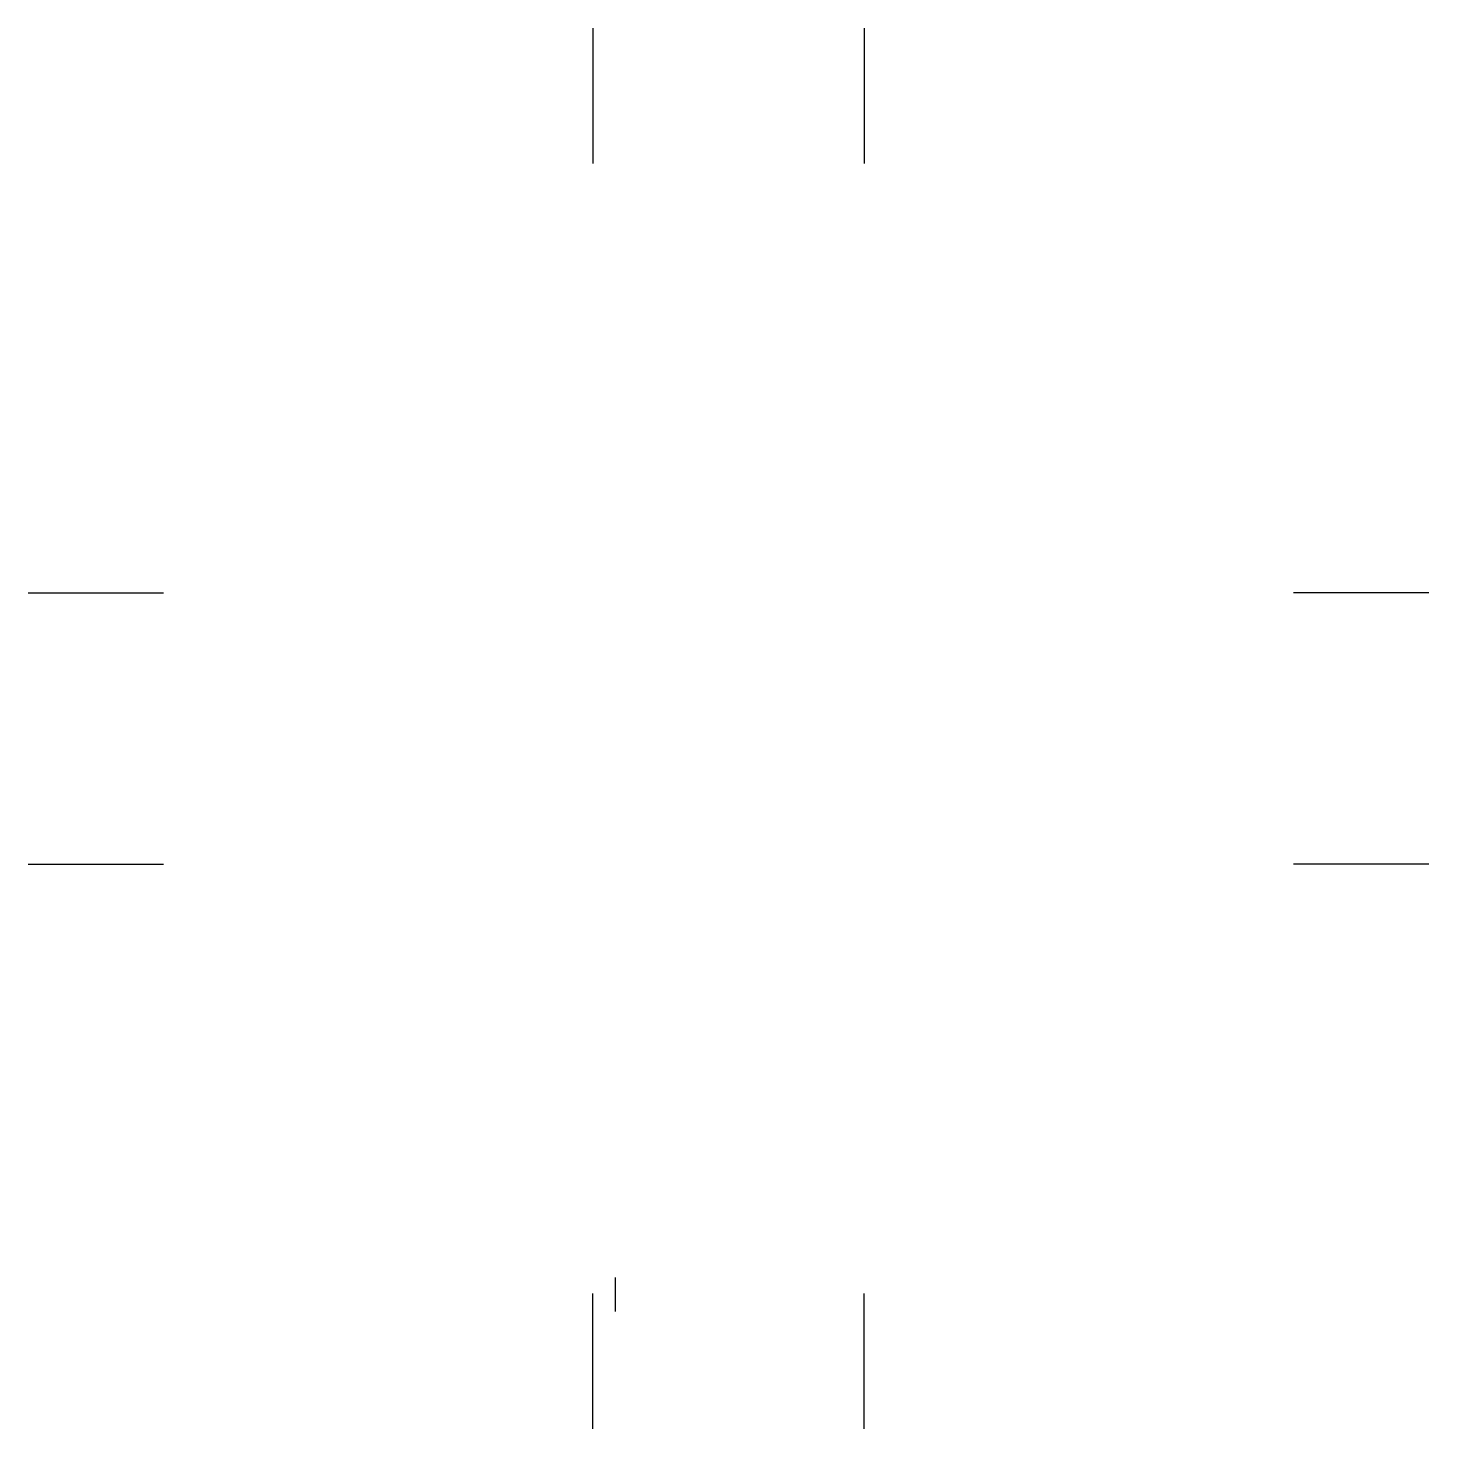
# Model space of a CAD drawing. Header units: millimetres. Extents: x 447.1 to 509.1, y 356.2 to 418.2.
import ezdxf

# ---------------------------------------------------------------- set-up
doc = ezdxf.new("R2010")
doc.units = ezdxf.units.MM

# ---------------------------------------------------------------- blocks, each defined once
blk = doc.blocks.new('Base')
for p, q in [((469.658, 1006.396), (469.658, 1000.396)), ((481.658, 1006.396), (481.658, 1000.396)), ((444.658, 981.396), (450.658, 981.396)), ((506.658, 981.396), (500.658, 981.396)), ((444.658, 969.396), (450.658, 969.396)), ((506.658, 969.396), (500.658, 969.396)), ((469.658, 944.396), (469.658, 950.396)), ((481.658, 944.396), (481.658, 950.396))]:
    blk.add_line(p, q)
blk = doc.blocks.new('Garraf')
blk.add_line((103.284, 90.247, 5), (103.284, 91.747, 5))

msp = doc.modelspace()

# ---------------------------------------------------------------- block references
for name, p in [('Base', (2.472, -588.18)), ('Garraf', (369.846, 271.168, 204.163))]:
    msp.add_blockref(name, p)

doc.saveas('drawing.dxf')
